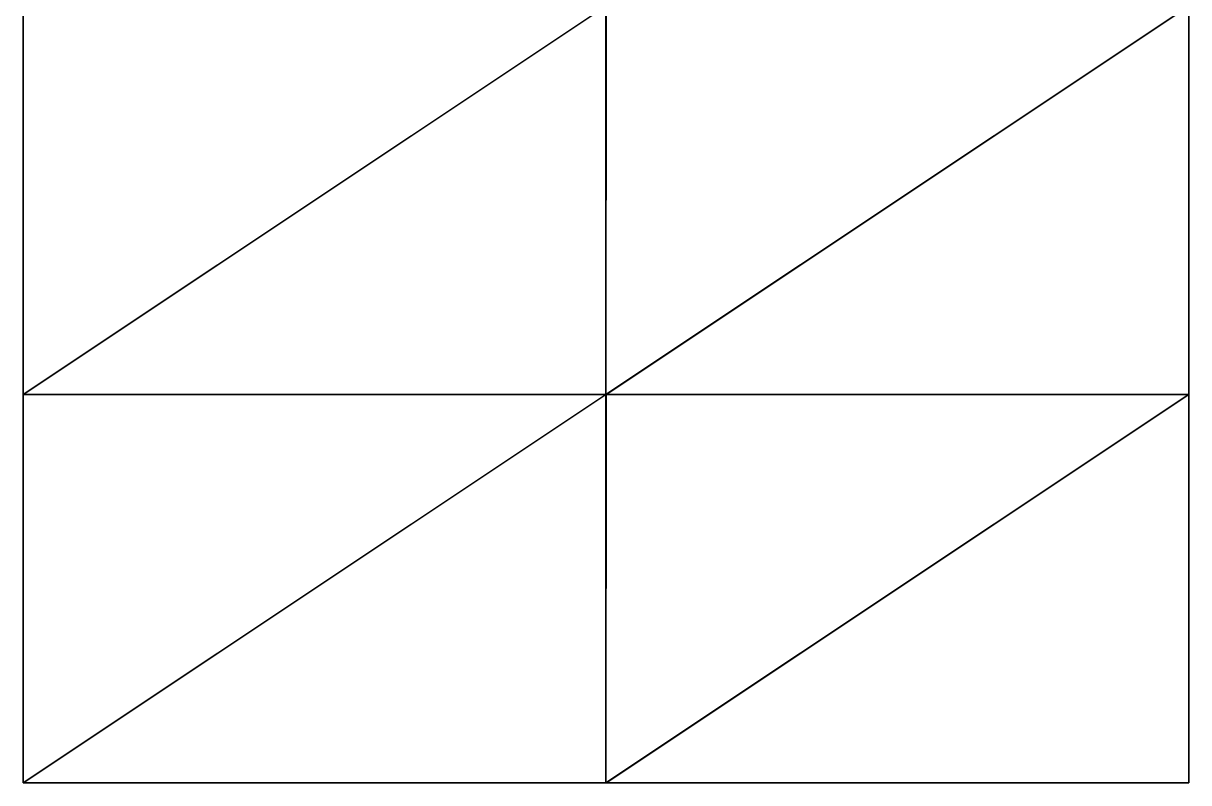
# Model space of a CAD drawing. Header units: metres. Extents: x -400 to 800, y -300 to 1460.
# Drawn here: x -400 to 800, y -300 to 482 of the extents above; entities that cross this region are included whole.
import ezdxf

# ---------------------------------------------------------------- set-up
doc = ezdxf.new("R2010")
doc.units = ezdxf.units.M

msp = doc.modelspace()

# ---------------------------------------------------------------- linework, layer by layer
for p, q in [((-400, 500, -519.6152), (-400, 100, -519.6152)), ((-400, 500, -119.6152), (-400, 100, -119.6152)), ((-400, 100, -119.6152), (-400, 500, -119.6152)), ((-400, 500, -519.6152), (-400, 100, -519.6152)), ((-400, 500, -119.6152), (-400, 100, -119.6152)), ((-400, 500, 280.3848), (-400, 100, 280.3848)), ((-400, 100, 280.3848), (-400, 500, 280.3848)), ((-400, 500, -119.6152), (-400, 100, -119.6152)), ((200, 100, -519.6152), (200, 500, -519.6152)), ((200, 100, -119.6152), (200, 500, -119.6152)), ((200, 100, -519.6152), (200, 500, -519.6152)), ((200, 500, -119.6152), (200, 100, -119.6152)), ((200, 500, -519.6152), (200, 100, -519.6152)), ((200, 500, -119.6152), (200, 100, -119.6152)), ((200, 100, -119.6152), (200, 500, -119.6152)), ((200, 500, -519.6152), (200, 100, -519.6152)), ((200, 100, -119.6152), (200, 500, -119.6152)), ((200, 100, 280.3848), (200, 500, 280.3848)), ((200, 100, -119.6152), (200, 500, -119.6152)), ((200, 500, 280.3848), (200, 100, 280.3848)), ((200, 500, -119.6152), (200, 100, -119.6152)), ((200, 500, 280.3848), (200, 100, 280.3848)), ((200, 100, 280.3848), (200, 500, 280.3848)), ((200, 500, -119.6152), (200, 100, -119.6152)), ((800, 100, -519.6152), (800, 500, -519.6152)), ((800, 100, -119.6152), (800, 500, -119.6152)), ((800, 100, -519.6152), (800, 500, -519.6152)), ((800, 500, -119.6152), (800, 100, -119.6152)), ((800, 100, -119.6152), (800, 500, -119.6152)), ((800, 100, 280.3848), (800, 500, 280.3848)), ((800, 100, -119.6152), (800, 500, -119.6152)), ((800, 500, 280.3848), (800, 100, 280.3848)), ((200, 100, -519.6152), (-400, 100, -519.6152)), ((-400, 100, -519.6152), (-400, -300, -519.6152)), ((200, 100, -119.6152), (-400, 100, -119.6152)), ((-400, 100, -119.6152), (-400, -300, -119.6152)), ((-400, -300, -119.6152), (-400, 100, -119.6152)), ((-400, 100, -119.6152), (-400, 100, -519.6152)), ((-400, 100, -519.6152), (-400, -300, -519.6152)), ((-400, 100, -519.6152), (200, 100, -519.6152)), ((200, 100, -119.6152), (-400, 100, -119.6152)), ((-400, 100, -119.6152), (-400, 100, -519.6152)), ((200, 100, -119.6152), (-400, 100, -119.6152)), ((-400, 100, -119.6152), (-400, -300, -119.6152)), ((200, 100, 280.3848), (-400, 100, 280.3848)), ((-400, 100, 280.3848), (-400, -300, 280.3848)), ((-400, -300, 280.3848), (-400, 100, 280.3848)), ((-400, 100, 280.3848), (-400, 100, -119.6152)), ((-400, 100, -119.6152), (-400, -300, -119.6152)), ((-400, 100, -119.6152), (200, 100, -119.6152)), ((200, 100, 280.3848), (-400, 100, 280.3848)), ((-400, 100, 280.3848), (-400, 100, -119.6152)), ((-400, 100, -519.6152), (200, 100, -519.6152)), ((-400, 100, -119.6152), (200, 100, -119.6152)), ((-400, 100, -519.6152), (-400, 100, -119.6152)), ((-400, 100, -519.6152), (200, 100, -519.6152)), ((200, 100, -119.6152), (-400, 100, -119.6152)), ((-400, 100, -119.6152), (-400, 100, -519.6152)), ((-400, 100, -119.6152), (200, 100, -119.6152)), ((-400, 100, 280.3848), (200, 100, 280.3848)), ((-400, 100, -119.6152), (-400, 100, 280.3848)), ((-400, 100, -119.6152), (200, 100, -119.6152)), ((200, 100, 280.3848), (-400, 100, 280.3848)), ((-400, 100, 280.3848), (-400, 100, -119.6152)), ((200, -300, -519.6152), (200, 100, -519.6152)), ((200, -300, -119.6152), (200, 100, -119.6152)), ((200, -300, -519.6152), (200, 100, -519.6152)), ((200, 100, -519.6152), (200, 100, -119.6152)), ((200, 100, -119.6152), (200, -300, -119.6152)), ((200, 100, -519.6152), (200, 100, -119.6152)), ((800, 100, -519.6152), (200, 100, -519.6152)), ((200, 100, -519.6152), (200, -300, -519.6152)), ((800, 100, -119.6152), (200, 100, -119.6152)), ((200, 100, -119.6152), (200, -300, -119.6152)), ((200, -300, -119.6152), (200, 100, -119.6152)), ((200, 100, -119.6152), (200, 100, -519.6152)), ((200, 100, -519.6152), (200, -300, -519.6152)), ((200, 100, -519.6152), (800, 100, -519.6152)), ((800, 100, -119.6152), (200, 100, -119.6152)), ((200, 100, -119.6152), (200, 100, -519.6152)), ((200, -300, -119.6152), (200, 100, -119.6152)), ((200, -300, 280.3848), (200, 100, 280.3848)), ((200, -300, -119.6152), (200, 100, -119.6152)), ((200, 100, -119.6152), (200, 100, 280.3848)), ((200, 100, 280.3848), (200, -300, 280.3848)), ((200, 100, -119.6152), (200, 100, 280.3848)), ((800, 100, -119.6152), (200, 100, -119.6152)), ((200, 100, -119.6152), (200, -300, -119.6152)), ((800, 100, 280.3848), (200, 100, 280.3848)), ((200, 100, 280.3848), (200, -300, 280.3848)), ((200, -300, 280.3848), (200, 100, 280.3848)), ((200, 100, 280.3848), (200, 100, -119.6152)), ((200, 100, -119.6152), (200, -300, -119.6152)), ((200, 100, -119.6152), (800, 100, -119.6152)), ((800, 100, 280.3848), (200, 100, 280.3848)), ((200, 100, 280.3848), (200, 100, -119.6152)), ((200, 100, -119.6152), (200, 100, -519.6152)), ((200, 100, -519.6152), (200, 100, -119.6152)), ((200, 100, -519.6152), (800, 100, -519.6152)), ((200, 100, -119.6152), (800, 100, -119.6152)), ((200, 100, -519.6152), (200, 100, -119.6152)), ((200, 100, -519.6152), (800, 100, -519.6152)), ((800, 100, -119.6152), (200, 100, -119.6152)), ((200, 100, -119.6152), (200, 100, -519.6152)), ((200, 100, 280.3848), (200, 100, -119.6152)), ((200, 100, -119.6152), (200, 100, 280.3848)), ((200, 100, -119.6152), (800, 100, -119.6152)), ((200, 100, 280.3848), (800, 100, 280.3848)), ((200, 100, -119.6152), (200, 100, 280.3848)), ((200, 100, -119.6152), (800, 100, -119.6152)), ((800, 100, 280.3848), (200, 100, 280.3848)), ((200, 100, 280.3848), (200, 100, -119.6152)), ((800, -300, -519.6152), (800, 100, -519.6152)), ((800, -300, -119.6152), (800, 100, -119.6152)), ((800, -300, -519.6152), (800, 100, -519.6152)), ((800, 100, -519.6152), (800, 100, -119.6152)), ((800, 100, -119.6152), (800, -300, -119.6152)), ((800, 100, -519.6152), (800, 100, -119.6152)), ((800, -300, -119.6152), (800, 100, -119.6152)), ((800, -300, 280.3848), (800, 100, 280.3848)), ((800, -300, -119.6152), (800, 100, -119.6152)), ((800, 100, -119.6152), (800, 100, 280.3848)), ((800, 100, 280.3848), (800, -300, 280.3848)), ((800, 100, -119.6152), (800, 100, 280.3848)), ((800, 100, -119.6152), (800, 100, -519.6152)), ((800, 100, -519.6152), (800, 100, -119.6152)), ((800, 100, 280.3848), (800, 100, -119.6152)), ((800, 100, -119.6152), (800, 100, 280.3848)), ((-400, -300, -519.6152), (200, -300, -519.6152)), ((-400, -300, -119.6152), (200, -300, -119.6152)), ((-400, -300, -519.6152), (-400, -300, -119.6152)), ((-400, -300, -519.6152), (200, -300, -519.6152)), ((200, -300, -119.6152), (-400, -300, -119.6152)), ((-400, -300, -119.6152), (-400, -300, -519.6152)), ((-400, -300, -119.6152), (200, -300, -119.6152)), ((-400, -300, 280.3848), (200, -300, 280.3848)), ((-400, -300, -119.6152), (-400, -300, 280.3848)), ((-400, -300, -119.6152), (200, -300, -119.6152)), ((200, -300, 280.3848), (-400, -300, 280.3848)), ((-400, -300, 280.3848), (-400, -300, -119.6152)), ((200, -300, -119.6152), (200, -300, -519.6152)), ((200, -300, -519.6152), (200, -300, -119.6152)), ((200, -300, -519.6152), (800, -300, -519.6152)), ((200, -300, -119.6152), (800, -300, -119.6152)), ((200, -300, -519.6152), (200, -300, -119.6152)), ((200, -300, -519.6152), (800, -300, -519.6152)), ((800, -300, -119.6152), (200, -300, -119.6152)), ((200, -300, -119.6152), (200, -300, -519.6152)), ((200, -300, 280.3848), (200, -300, -119.6152)), ((200, -300, -119.6152), (200, -300, 280.3848)), ((200, -300, -119.6152), (800, -300, -119.6152)), ((200, -300, 280.3848), (800, -300, 280.3848)), ((200, -300, -119.6152), (200, -300, 280.3848)), ((200, -300, -119.6152), (800, -300, -119.6152)), ((800, -300, 280.3848), (200, -300, 280.3848)), ((200, -300, 280.3848), (200, -300, -119.6152)), ((800, -300, -119.6152), (800, -300, -519.6152)), ((800, -300, -519.6152), (800, -300, -119.6152)), ((800, -300, 280.3848), (800, -300, -119.6152)), ((800, -300, -119.6152), (800, -300, 280.3848))]:
    msp.add_line(p, q)
for points in [[(-400, 100, -519.6152), (200, 100, -519.6152), (200, 500, -519.6152), (200.0001, 500.0001, -519.6151)], [(-400, 100, -119.6152), (200, 100, -119.6152), (200, 500, -119.6152), (200.0001, 500.0001, -119.6151)], [(-400, 100, -519.6152), (-400, 100, -119.6152), (-400, 500, -119.6152), (-399.9999, 500.0001, -119.6151)], [(-400, 100, -119.6152), (200, 100, -119.6152), (200, 500, -119.6152), (200.0001, 500.0001, -119.6151)], [(-400, 100, 280.3848), (200, 100, 280.3848), (200, 500, 280.3848), (200.0001, 500.0001, 280.3849)], [(-400, 100, -119.6152), (-400, 100, 280.3848), (-400, 500, 280.3848), (-399.9999, 500.0001, 280.3849)], [(200, 500, -519.6152), (-400, 500, -519.6152), (-400, 100, -519.6152), (-399.9999, 100.0001, -519.6151)], [(200, 500, -119.6152), (-400, 500, -119.6152), (-400, 100, -119.6152), (-399.9999, 100.0001, -119.6151)], [(-400, 500, -119.6152), (-400, 500, -519.6152), (-400, 100, -519.6152), (-399.9999, 100.0001, -519.6151)], [(200, 500, -119.6152), (-400, 500, -119.6152), (-400, 100, -119.6152), (-399.9999, 100.0001, -119.6151)], [(200, 500, 280.3848), (-400, 500, 280.3848), (-400, 100, 280.3848), (-399.9999, 100.0001, 280.3849)], [(-400, 500, 280.3848), (-400, 500, -119.6152), (-400, 100, -119.6152), (-399.9999, 100.0001, -119.6151)], [(200, 100, -519.6152), (200, 500, -519.6152), (200, 500, -119.6152), (200.0001, 500.0001, -119.6151)], [(200, 100, -519.6152), (800, 100, -519.6152), (800, 500, -519.6152), (800.0001, 500.0001, -519.6151)], [(200, 100, -119.6152), (800, 100, -119.6152), (800, 500, -119.6152), (800.0001, 500.0001, -119.6151)], [(200, 100, -519.6152), (200, 100, -119.6152), (200, 500, -119.6152), (200.0001, 500.0001, -119.6151)], [(200, 100, -119.6152), (200, 500, -119.6152), (200, 500, 280.3848), (200.0001, 500.0001, 280.3849)], [(200, 100, -119.6152), (800, 100, -119.6152), (800, 500, -119.6152), (800.0001, 500.0001, -119.6151)], [(200, 100, 280.3848), (800, 100, 280.3848), (800, 500, 280.3848), (800.0001, 500.0001, 280.3849)], [(200, 100, -119.6152), (200, 100, 280.3848), (200, 500, 280.3848), (200.0001, 500.0001, 280.3849)], [(200, 500, -119.6152), (200, 100, -119.6152), (200, 100, -519.6152), (200.0001, 100.0001, -519.6151)], [(800, 500, -519.6152), (200, 500, -519.6152), (200, 100, -519.6152), (200.0001, 100.0001, -519.6151)], [(800, 500, -119.6152), (200, 500, -119.6152), (200, 100, -119.6152), (200.0001, 100.0001, -119.6151)], [(200, 500, -119.6152), (200, 500, -519.6152), (200, 100, -519.6152), (200.0001, 100.0001, -519.6151)], [(200, 500, 280.3848), (200, 100, 280.3848), (200, 100, -119.6152), (200.0001, 100.0001, -119.6151)], [(800, 500, -119.6152), (200, 500, -119.6152), (200, 100, -119.6152), (200.0001, 100.0001, -119.6151)], [(800, 500, 280.3848), (200, 500, 280.3848), (200, 100, 280.3848), (200.0001, 100.0001, 280.3849)], [(200, 500, 280.3848), (200, 500, -119.6152), (200, 100, -119.6152), (200.0001, 100.0001, -119.6151)], [(800, 100, -519.6152), (800, 500, -519.6152), (800, 500, -119.6152), (800.0001, 500.0001, -119.6151)], [(800, 100, -119.6152), (800, 500, -119.6152), (800, 500, 280.3848), (800.0001, 500.0001, 280.3849)], [(800, 500, -119.6152), (800, 100, -119.6152), (800, 100, -519.6152), (800.0001, 100.0001, -519.6151)], [(800, 500, 280.3848), (800, 100, 280.3848), (800, 100, -119.6152), (800.0001, 100.0001, -119.6151)], [(-400, -300, -519.6152), (200, -300, -519.6152), (200, 100, -519.6152), (200.0001, 100.0001, -519.6151)], [(-400, -300, -119.6152), (200, -300, -119.6152), (200, 100, -119.6152), (200.0001, 100.0001, -119.6151)], [(-400, -300, -519.6152), (-400, -300, -119.6152), (-400, 100, -119.6152), (-399.9999, 100.0001, -119.6151)], [(-400, 100, -519.6152), (200, 100, -519.6152), (200, 100, -119.6152), (200.0001, 100.0001, -119.6151)], [(200, 100, -119.6152), (-400, 100, -119.6152), (-400, 100, -519.6152), (-399.9999, 100.0001, -519.6151)], [(-400, -300, -119.6152), (200, -300, -119.6152), (200, 100, -119.6152), (200.0001, 100.0001, -119.6151)], [(-400, -300, 280.3848), (200, -300, 280.3848), (200, 100, 280.3848), (200.0001, 100.0001, 280.3849)], [(-400, -300, -119.6152), (-400, -300, 280.3848), (-400, 100, 280.3848), (-399.9999, 100.0001, 280.3849)], [(-400, 100, -119.6152), (200, 100, -119.6152), (200, 100, 280.3848), (200.0001, 100.0001, 280.3849)], [(200, 100, 280.3848), (-400, 100, 280.3848), (-400, 100, -119.6152), (-399.9999, 100.0001, -119.6151)], [(-400, 100, -519.6152), (200, 100, -519.6152), (200, 100, -119.6152), (200.0001, 100.0001, -119.6151)], [(200, 100, -119.6152), (-400, 100, -119.6152), (-400, 100, -519.6152), (-399.9999, 100.0001, -519.6151)], [(-400, 100, -119.6152), (200, 100, -119.6152), (200, 100, 280.3848), (200.0001, 100.0001, 280.3849)], [(200, 100, 280.3848), (-400, 100, 280.3848), (-400, 100, -119.6152), (-399.9999, 100.0001, -119.6151)], [(200, 100, -519.6152), (-400, 100, -519.6152), (-400, -300, -519.6152), (-399.9999, -299.9999, -519.6151)], [(200, 100, -119.6152), (-400, 100, -119.6152), (-400, -300, -119.6152), (-399.9999, -299.9999, -119.6151)], [(-400, 100, -119.6152), (-400, 100, -519.6152), (-400, -300, -519.6152), (-399.9999, -299.9999, -519.6151)], [(200, 100, -119.6152), (-400, 100, -119.6152), (-400, -300, -119.6152), (-399.9999, -299.9999, -119.6151)], [(200, 100, 280.3848), (-400, 100, 280.3848), (-400, -300, 280.3848), (-399.9999, -299.9999, 280.3849)], [(-400, 100, 280.3848), (-400, 100, -119.6152), (-400, -300, -119.6152), (-399.9999, -299.9999, -119.6151)], [(200, -300, -519.6152), (200, 100, -519.6152), (200, 100, -119.6152), (200.0001, 100.0001, -119.6151)], [(200, -300, -519.6152), (800, -300, -519.6152), (800, 100, -519.6152), (800.0001, 100.0001, -519.6151)], [(200, -300, -119.6152), (800, -300, -119.6152), (800, 100, -119.6152), (800.0001, 100.0001, -119.6151)], [(200, -300, -519.6152), (200, -300, -119.6152), (200, 100, -119.6152), (200.0001, 100.0001, -119.6151)], [(200, 100, -519.6152), (800, 100, -519.6152), (800, 100, -119.6152), (800.0001, 100.0001, -119.6151)], [(800, 100, -119.6152), (200, 100, -119.6152), (200, 100, -519.6152), (200.0001, 100.0001, -519.6151)], [(200, -300, -119.6152), (200, 100, -119.6152), (200, 100, 280.3848), (200.0001, 100.0001, 280.3849)], [(200, -300, -119.6152), (800, -300, -119.6152), (800, 100, -119.6152), (800.0001, 100.0001, -119.6151)], [(200, -300, 280.3848), (800, -300, 280.3848), (800, 100, 280.3848), (800.0001, 100.0001, 280.3849)], [(200, -300, -119.6152), (200, -300, 280.3848), (200, 100, 280.3848), (200.0001, 100.0001, 280.3849)], [(200, 100, -119.6152), (800, 100, -119.6152), (800, 100, 280.3848), (800.0001, 100.0001, 280.3849)], [(800, 100, 280.3848), (200, 100, 280.3848), (200, 100, -119.6152), (200.0001, 100.0001, -119.6151)], [(200, 100, -519.6152), (800, 100, -519.6152), (800, 100, -119.6152), (800.0001, 100.0001, -119.6151)], [(800, 100, -119.6152), (200, 100, -119.6152), (200, 100, -519.6152), (200.0001, 100.0001, -519.6151)], [(200, 100, -119.6152), (800, 100, -119.6152), (800, 100, 280.3848), (800.0001, 100.0001, 280.3849)], [(800, 100, 280.3848), (200, 100, 280.3848), (200, 100, -119.6152), (200.0001, 100.0001, -119.6151)], [(200, 100, -119.6152), (200, -300, -119.6152), (200, -300, -519.6152), (200.0001, -299.9999, -519.6151)], [(800, 100, -519.6152), (200, 100, -519.6152), (200, -300, -519.6152), (200.0001, -299.9999, -519.6151)], [(800, 100, -119.6152), (200, 100, -119.6152), (200, -300, -119.6152), (200.0001, -299.9999, -119.6151)], [(200, 100, -119.6152), (200, 100, -519.6152), (200, -300, -519.6152), (200.0001, -299.9999, -519.6151)], [(200, 100, 280.3848), (200, -300, 280.3848), (200, -300, -119.6152), (200.0001, -299.9999, -119.6151)], [(800, 100, -119.6152), (200, 100, -119.6152), (200, -300, -119.6152), (200.0001, -299.9999, -119.6151)], [(800, 100, 280.3848), (200, 100, 280.3848), (200, -300, 280.3848), (200.0001, -299.9999, 280.3849)], [(200, 100, 280.3848), (200, 100, -119.6152), (200, -300, -119.6152), (200.0001, -299.9999, -119.6151)], [(800, -300, -519.6152), (800, 100, -519.6152), (800, 100, -119.6152), (800.0001, 100.0001, -119.6151)], [(800, -300, -119.6152), (800, 100, -119.6152), (800, 100, 280.3848), (800.0001, 100.0001, 280.3849)], [(800, 100, -119.6152), (800, -300, -119.6152), (800, -300, -519.6152), (800.0001, -299.9999, -519.6151)], [(800, 100, 280.3848), (800, -300, 280.3848), (800, -300, -119.6152), (800.0001, -299.9999, -119.6151)], [(-400, -300, -519.6152), (200, -300, -519.6152), (200, -300, -119.6152), (200.0001, -299.9999, -119.6151)], [(200, -300, -119.6152), (-400, -300, -119.6152), (-400, -300, -519.6152), (-399.9999, -299.9999, -519.6151)], [(-400, -300, -119.6152), (200, -300, -119.6152), (200, -300, 280.3848), (200.0001, -299.9999, 280.3849)], [(200, -300, 280.3848), (-400, -300, 280.3848), (-400, -300, -119.6152), (-399.9999, -299.9999, -119.6151)], [(200, -300, -519.6152), (800, -300, -519.6152), (800, -300, -119.6152), (800.0001, -299.9999, -119.6151)], [(800, -300, -119.6152), (200, -300, -119.6152), (200, -300, -519.6152), (200.0001, -299.9999, -519.6151)], [(200, -300, -119.6152), (800, -300, -119.6152), (800, -300, 280.3848), (800.0001, -299.9999, 280.3849)], [(800, -300, 280.3848), (200, -300, 280.3848), (200, -300, -119.6152), (200.0001, -299.9999, -119.6151)]]:
    msp.add_3dface(points)

doc.saveas('drawing.dxf')
